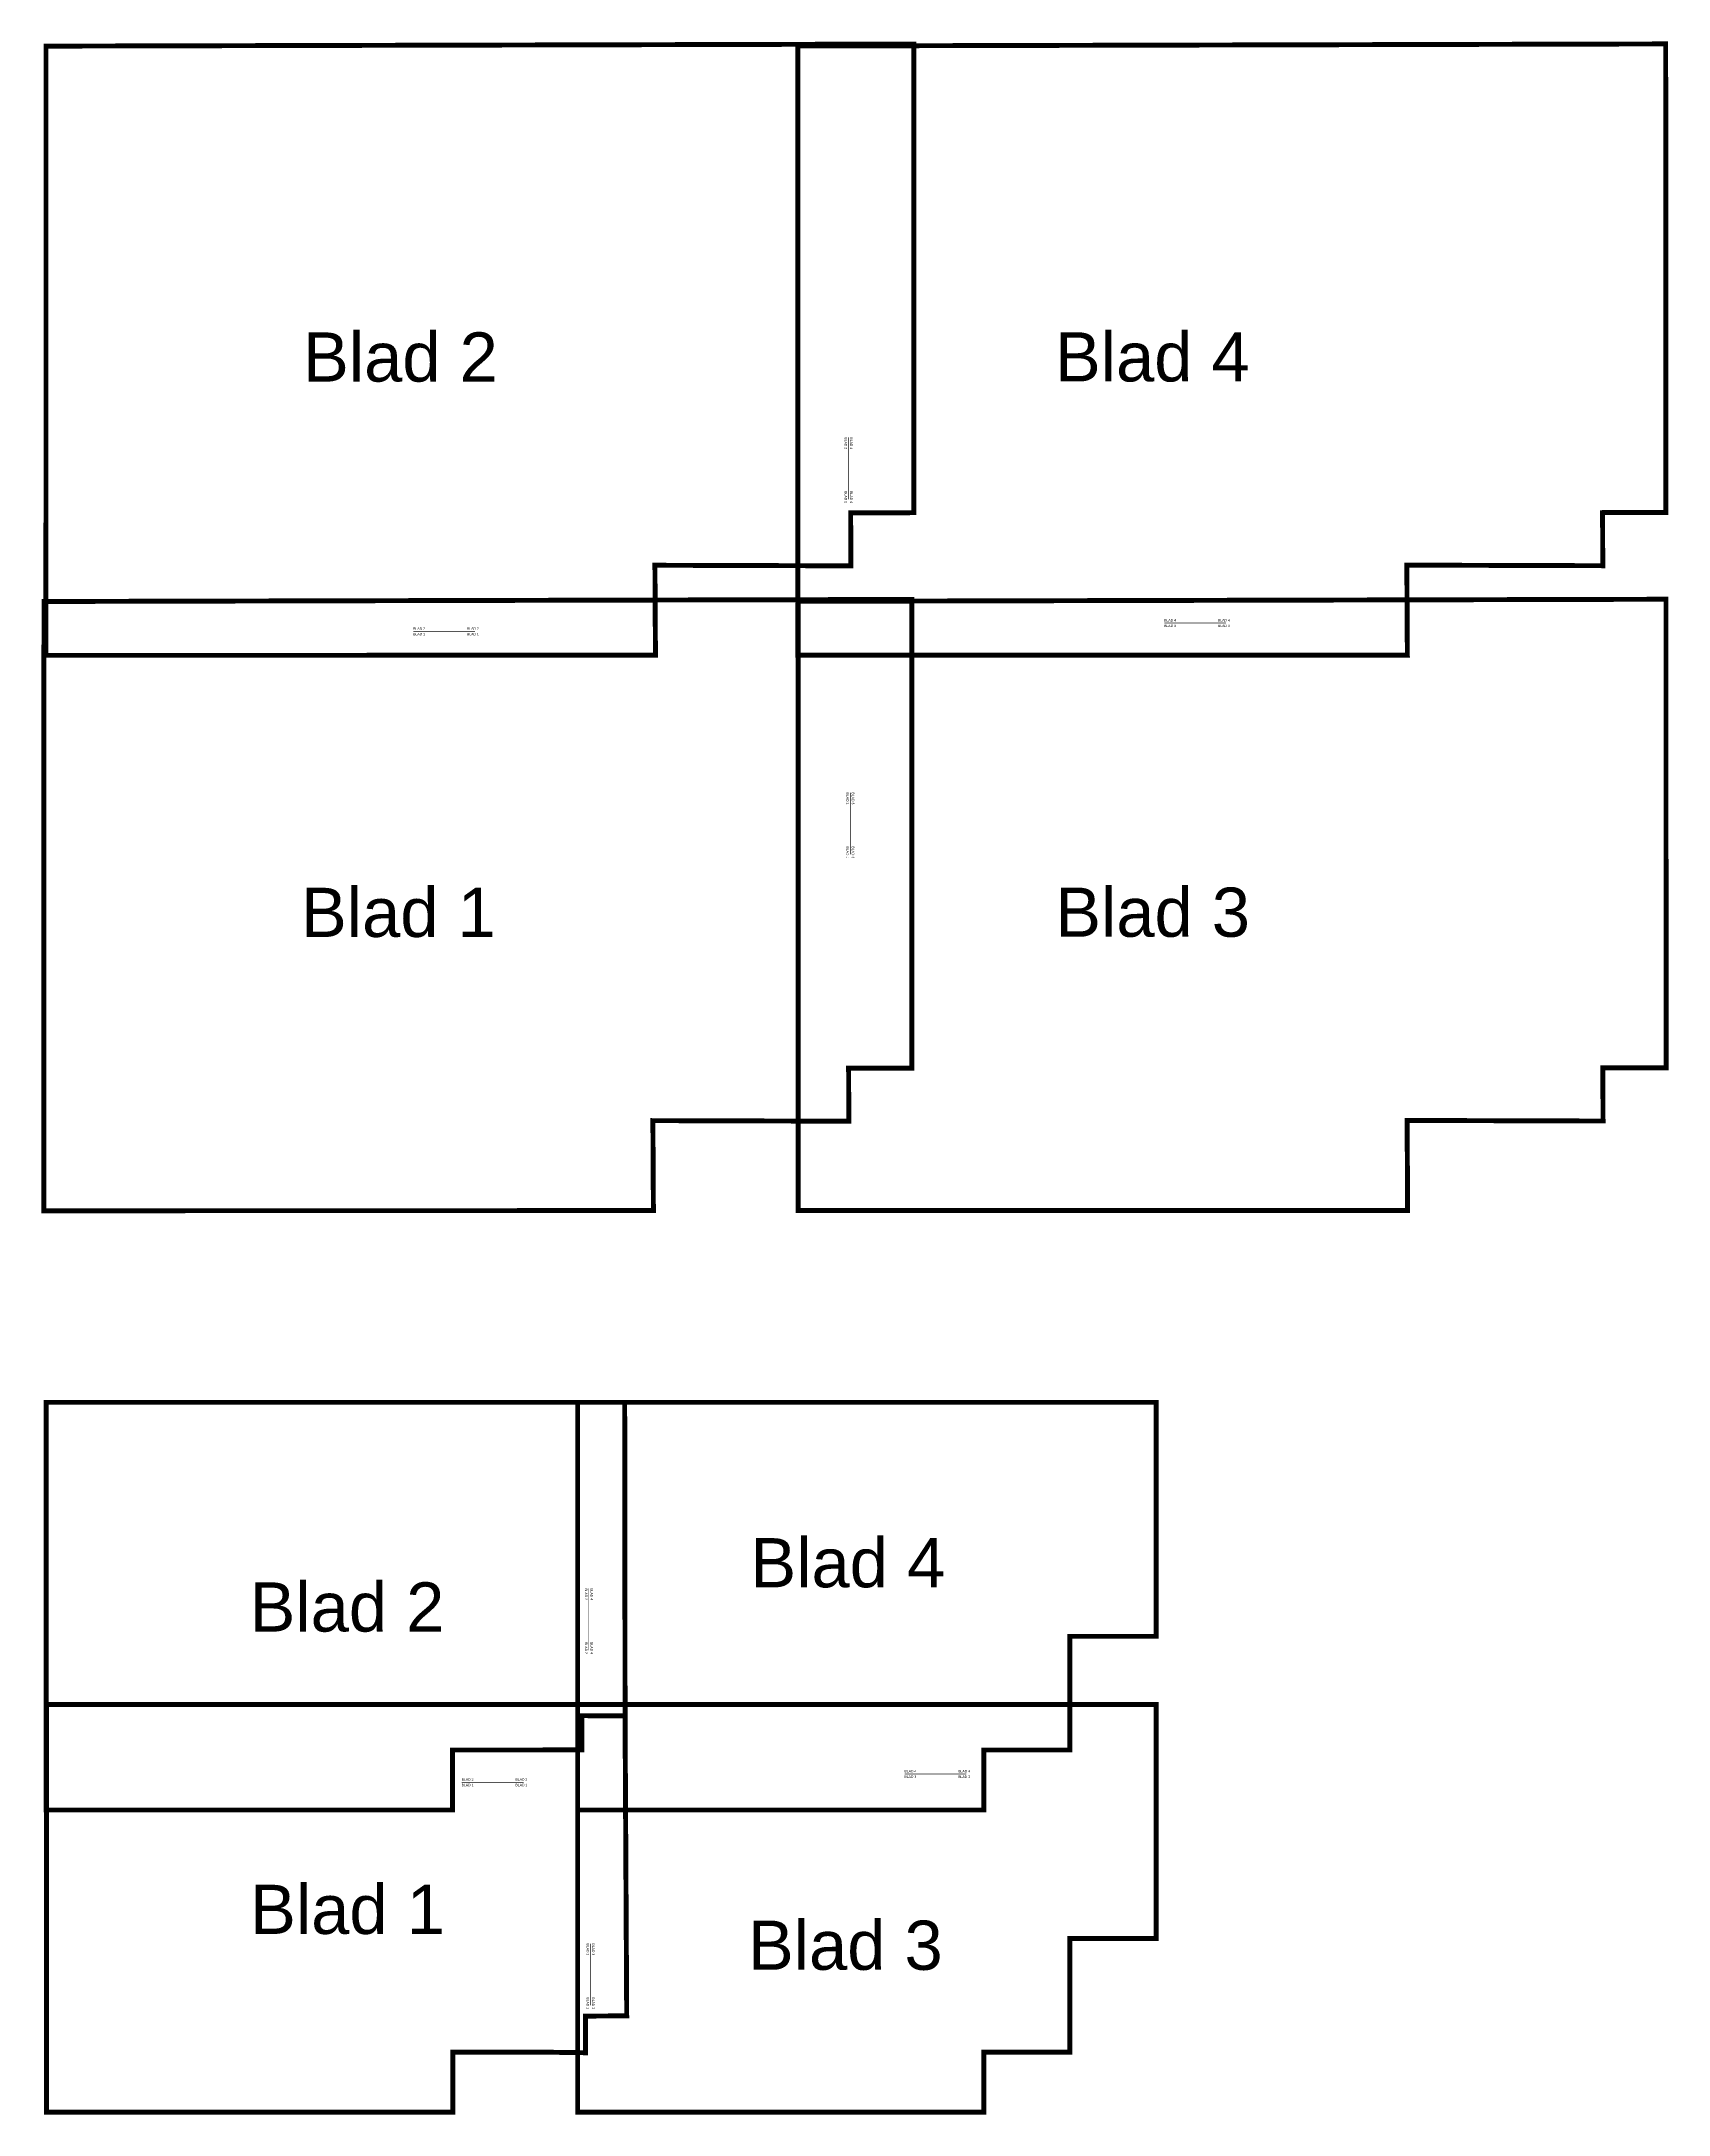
# Model space of a CAD drawing. Header units: metres. Extents: x 342 to 6270, y 11 to 2199.
# Drawn here: x 2061 to 3715, y 93 to 2199 of the extents above; entities that cross this region are included whole.
import ezdxf

# ---------------------------------------------------------------- set-up
doc = ezdxf.new("R2010")
doc.units = ezdxf.units.M
for name, color, linetype, lineweight in [('01-Blad 1', 1, 'Continuous', 0), ('01-Blad 2', 1, 'Continuous', 0), ('01-Blad 3', 1, 'Continuous', 0), ('01-Blad 4', 1, 'Continuous', 0), ('01-Bladverdeling', 6, 'Continuous', 0), ('01-Overgangsbladen', 250, 'Continuous', 0), ('01-Overgangsteksten', 250, 'Continuous', 0)]:
    doc.layers.add(name, color=color, linetype=linetype, lineweight=lineweight)
doc.styles.add('TM-0.5', font='', dxfattribs={"height": 0.5})
doc.styles.get('TM-0.5').set_extended_font_data('Arial Nova Light')

msp = doc.modelspace()

# ---------------------------------------------------------------- linework, layer by layer
at = {"layer": '01-Blad 3', "const_width": 5}
msp.add_lwpolyline([(2605.97422, 509.76519), (2605.97422, 95.53187), (3019.01738, 95.53187), (3019.01738, 156.48812), (3106.44987, 156.48812), (3106.44987, 271.93178), (3194.08528, 271.93178), (3194.08528, 509.76519), (2605.97422, 509.76519)], dxfattribs=at)
at = {"layer": '01-Blad 4', "const_width": 5}
msp.add_lwpolyline([(2605.97422, 816.71491), (2605.97422, 402.48159), (3019.01738, 402.48159), (3019.01738, 463.43784), (3106.44987, 463.43784), (3106.44987, 578.8815), (3194.08528, 578.8815), (3194.08528, 816.71491), (2605.97422, 816.71491)], dxfattribs=at)
at = {"layer": '01-Bladverdeling', "color": 6}
for points in [[(2881.54206, 1734.40791), (2881.54206, 1796.90791)], [(3264.96953, 1608.61573), (3202.46953, 1608.61573)], [(2501.54051, 1600.17697), (2439.04051, 1600.17697)], [(2883.25758, 1373.5152), (2883.25758, 1436.0152)], [(2617.52191, 565.02111), (2617.52191, 627.52111)], [(2550.83636, 430.79017), (2488.33636, 430.79017)], [(3000.94938, 439.22893), (2938.44938, 439.22893)], [(2619.23742, 204.1284), (2619.23742, 266.6284)]]:
    msp.add_lwpolyline(points, dxfattribs=at)
at = {"layer": '01-Overgangsbladen', "color": 7, "const_width": 5}
for points in [[(2065.53285, 2194.67536), (2065.46739, 1575.64303), (2685.09632, 1575.79056), (2685.09632, 1575.79056), (2684.56112, 1667.20098), (2883.75262, 1666.6106), (2883.533, 1720.48625), (2947.84998, 1720.60665), (2947.71457, 2196.77653), (2065.53285, 2194.67536)], [(2829.9197, 2194.80758), (2829.85424, 1575.77525), (3449.48317, 1575.92279), (3449.48317, 1575.92279), (3448.94797, 1667.33321), (3648.13948, 1666.74283), (3647.91985, 1720.61847), (3712.23683, 1720.73888), (3712.10142, 2196.90876), (2829.9197, 2194.80758)], [(2063.45312, 1630.38316), (2063.38766, 1011.35084), (2683.01659, 1011.49837), (2683.01659, 1011.49837), (2682.4814, 1102.90879), (2881.6729, 1102.31841), (2881.45327, 1156.19405), (2945.77025, 1156.31446), (2945.63484, 1632.48434), (2063.45312, 1630.38316)], [(2830.19309, 1630.56572), (2830.12762, 1011.5334), (3449.75655, 1011.68093), (3449.75655, 1011.68093), (3449.22136, 1103.09135), (3648.41286, 1102.50097), (3648.19324, 1156.37661), (3712.51022, 1156.49702), (3712.3748, 1632.6669), (2830.19309, 1630.56572)], [(2605.97422, 816.71491), (2605.97422, 402.48159), (3019.01738, 402.48159), (3019.01738, 463.43784), (3106.44987, 463.43784), (3106.44987, 578.8815), (3194.08528, 578.8815), (3194.08528, 816.71491), (2605.97422, 816.71491)], [(2605.97422, 509.76519), (2605.97422, 95.53187), (3019.01738, 95.53187), (3019.01738, 156.48812), (3106.44987, 156.48812), (3106.44987, 271.93178), (3194.08528, 271.93178), (3194.08528, 509.76519), (2605.97422, 509.76519)]]:
    msp.add_lwpolyline(points, dxfattribs=at)

# ---------------------------------------------------------------- texts
at = {"layer": '01-Overgangsteksten', "color": 7, "insert": (2272.9872, 326.52601), "char_height": 50, "attachment_point": 1, "style": 'TM-0.5', "bg_fill": 3, "box_fill_scale": 1.5, "bg_fill_color": 256, "bg_fill_transparency": 0}
msp.add_mtext_dynamic_manual_height_columns('Blad 1', width=189.0635906, gutter_width=2.5, heights=[66.73824], dxfattribs=at)

# ---------------------------------------------------------------- next in the draw order: texts
at = {"layer": '01-Bladverdeling', "color": 6, "char_height": 2.5, "attachment_point": 1, "style": 'TM-0.5', "bg_fill": 3, "box_fill_scale": 1.5, "bg_fill_color": 256, "bg_fill_transparency": 0}
for s, insert in [('BLAD 4                                            BLAD 4', (2938.18969, 443.15482)), ('BLAD 2                                            BLAD 2', (2488.07667, 434.71605))]:
    msp.add_mtext_dynamic_manual_height_columns(s, width=63.5481751, gutter_width=1.25, heights=[2.35535], dxfattribs=dict(at, insert=insert))
at = {"layer": '01-Overgangsteksten', "color": 7, "char_height": 50, "attachment_point": 1, "style": 'TM-0.5', "bg_fill": 3, "box_fill_scale": 1.5, "bg_fill_color": 256, "bg_fill_transparency": 0}
for s, insert in [('Blad 2', (2326.81689, 1903.82103)), ('Blad 4', (3091.20374, 1903.95325)), ('Blad 1', (2324.73716, 1339.52884)), ('Blad 3', (3091.47712, 1339.7114)), ('Blad 4', (2781.60718, 678.72224)), ('Blad 3', (2779.08967, 290.07689))]:
    msp.add_mtext_dynamic_manual_height_columns(s, width=189.0635906, gutter_width=2.5, heights=[66.73824], dxfattribs=dict(at, insert=insert))

# ---------------------------------------------------------------- next in the draw order: linework, layer by layer
at = {"layer": '01-Blad 1', "const_width": 5}
msp.add_lwpolyline([(2063.45312, 1630.38316), (2063.38766, 1011.35084), (2683.01659, 1011.49837), (2683.01659, 1011.49837), (2682.4814, 1102.90879), (2881.6729, 1102.31841), (2881.45302, 1156.25565), (2945.77025, 1156.31446), (2945.63484, 1632.48434), (2063.45312, 1630.38316)], dxfattribs=at)
at = {"layer": '01-Blad 2', "const_width": 5}
msp.add_lwpolyline([(2065.53285, 2194.67536), (2065.46739, 1575.64303), (2685.09632, 1575.79056), (2685.09632, 1575.79056), (2684.56112, 1667.20098), (2883.75262, 1666.6106), (2883.53275, 1720.54784), (2947.84998, 1720.60665), (2947.71457, 2196.77653), (2065.53285, 2194.67536)], dxfattribs=at)
at = {"layer": '01-Blad 3', "const_width": 5}
msp.add_lwpolyline([(2830.19309, 1630.56572), (2830.12762, 1011.5334), (3449.75655, 1011.68093), (3449.75655, 1011.68093), (3449.22136, 1103.09135), (3648.41286, 1102.50097), (3648.19298, 1156.4382), (3712.51022, 1156.49702), (3712.3748, 1632.6669), (2830.19309, 1630.56572)], dxfattribs=at)
at = {"layer": '01-Blad 4', "const_width": 5}
msp.add_lwpolyline([(2829.9197, 2194.80758), (2829.85424, 1575.77525), (3449.48317, 1575.92279), (3449.48317, 1575.92279), (3448.94797, 1667.33321), (3648.13948, 1666.74283), (3647.9196, 1720.68006), (3712.23683, 1720.73888), (3712.10142, 2196.90876), (2829.9197, 2194.80758)], dxfattribs=at)
at = {"layer": '01-Overgangsbladen', "color": 7, "const_width": 5}
for points in [[(2065.53285, 2194.67536), (2065.46739, 1575.64303), (2685.09632, 1575.79056), (2685.09632, 1575.79056), (2684.56112, 1667.20098), (2883.75262, 1666.6106), (2883.533, 1720.48625), (2947.84998, 1720.60665), (2947.71457, 2196.77653), (2065.53285, 2194.67536)], [(2829.9197, 2194.80758), (2829.85424, 1575.77525), (3449.48317, 1575.92279), (3449.48317, 1575.92279), (3448.94797, 1667.33321), (3648.13948, 1666.74283), (3647.91985, 1720.61847), (3712.23683, 1720.73888), (3712.10142, 2196.90876), (2829.9197, 2194.80758)], [(2063.45312, 1630.38316), (2063.38766, 1011.35084), (2683.01659, 1011.49837), (2683.01659, 1011.49837), (2682.4814, 1102.90879), (2881.6729, 1102.31841), (2881.45327, 1156.19405), (2945.77025, 1156.31446), (2945.63484, 1632.48434), (2063.45312, 1630.38316)], [(2830.19309, 1630.56572), (2830.12762, 1011.5334), (3449.75655, 1011.68093), (3449.75655, 1011.68093), (3449.22136, 1103.09135), (3648.41286, 1102.50097), (3648.19324, 1156.37661), (3712.51022, 1156.49702), (3712.3748, 1632.6669), (2830.19309, 1630.56572)]]:
    msp.add_lwpolyline(points, dxfattribs=at)

# ---------------------------------------------------------------- next in the draw order: texts
at = {"layer": '01-Bladverdeling', "color": 6, "char_height": 2.5, "attachment_point": 1, "style": 'TM-0.5', "bg_fill": 3, "box_fill_scale": 1.5, "bg_fill_color": 256, "bg_fill_transparency": 0}
for s, insert in [('BLAD 1                                            BLAD 1', (2488.07667, 429.1253)), ('BLAD 3                                            BLAD 3', (2938.18969, 437.56407))]:
    msp.add_mtext_dynamic_manual_height_columns(s, width=64.1340628, gutter_width=1.25, heights=[2.5], dxfattribs=dict(at, insert=insert))

# ---------------------------------------------------------------- next in the draw order: linework, layer by layer
at = {"layer": '01-Blad 1', "const_width": 5}
msp.add_lwpolyline([(2066.01401, 509.76519), (2066.01401, 95.53187), (2479.05717, 95.53187), (2479.05717, 156.48812), (2566.48966, 156.48812), (2613.94386, 155.82272), (2613.87412, 193.06751), (2655.87141, 193.24139), (2654.12507, 509.76519), (2066.01401, 509.76519)], dxfattribs=at)
at = {"layer": '01-Blad 2', "const_width": 5}
msp.add_lwpolyline([(2065.70592, 816.71491), (2065.70592, 402.48159), (2478.74908, 402.48159), (2478.74908, 463.43784), (2566.18157, 463.43784), (2610.42231, 463.48393), (2610.18555, 498.29803), (2654.21146, 498.10972), (2653.81699, 816.71491), (2065.70592, 816.71491)], dxfattribs=at)
at = {"layer": '01-Overgangsbladen', "color": 7, "const_width": 5}
for points in [[(2065.70592, 816.71491), (2065.70592, 402.48159), (2478.74908, 402.48159), (2478.74908, 463.43784), (2566.18157, 463.43784), (2610.42058, 463.7387), (2610.18555, 498.29803), (2654.21116, 498.35254), (2653.81699, 816.71491), (2065.70592, 816.71491)], [(2066.01401, 509.76519), (2066.01401, 95.53187), (2479.05717, 95.53187), (2479.05717, 156.48812), (2566.48966, 156.48812), (2613.94386, 155.82272), (2613.87412, 193.06751), (2655.87109, 193.29922), (2654.12507, 509.76519), (2066.01401, 509.76519)]]:
    msp.add_lwpolyline(points, dxfattribs=at)

# ---------------------------------------------------------------- next in the draw order: texts
at = {"layer": '01-Bladverdeling', "color": 6, "char_height": 2.5, "attachment_point": 1, "rotation": 270, "style": 'TM-0.5', "bg_fill": 3, "box_fill_scale": 1.5, "bg_fill_color": 256, "bg_fill_transparency": 0}
for s, insert in [('BLAD 4                                            BLAD 4', (2885.46795, 1797.16759)), ('BLAD 3                                            BLAD 3', (2887.18346, 1436.27488))]:
    msp.add_mtext_dynamic_manual_height_columns(s, width=63.5481751, gutter_width=1.25, heights=[2.35535], dxfattribs=dict(at, insert=insert))
at = {"layer": '01-Bladverdeling', "color": 6, "char_height": 2.5, "attachment_point": 1, "style": 'TM-0.5', "bg_fill": 3, "box_fill_scale": 1.5, "bg_fill_color": 256, "bg_fill_transparency": 0}
for s, insert in [('BLAD 2                                            BLAD 2', (2438.78082, 1604.10285)), ('BLAD 4                                            BLAD 4', (3202.20985, 1612.54162))]:
    msp.add_mtext_dynamic_manual_height_columns(s, width=63.5481751, gutter_width=1.25, heights=[2.35535], dxfattribs=dict(at, insert=insert))

# ---------------------------------------------------------------- next in the draw order: texts
at = {"layer": '01-Bladverdeling', "color": 6, "char_height": 2.5, "attachment_point": 1, "rotation": 270, "style": 'TM-0.5', "bg_fill": 3, "box_fill_scale": 1.5, "bg_fill_color": 256, "bg_fill_transparency": 0}
for s, width, heights, insert in [('BLAD 2                                            BLAD 2', 64.1340628, [2.5], (2879.8772, 1797.16759)), ('BLAD 1                                            BLAD 1', 64.1340628, [2.5], (2881.59271, 1436.27488)), ('BLAD 4                                            BLAD 4', 63.5481751, [2.35535], (2621.44779, 627.78079)), ('BLAD 3                                            BLAD 3', 63.5481751, [2.35535], (2623.16331, 266.88808))]:
    msp.add_mtext_dynamic_manual_height_columns(s, width=width, gutter_width=1.25, heights=heights, dxfattribs=dict(at, insert=insert))
at = {"layer": '01-Bladverdeling', "color": 6, "char_height": 2.5, "attachment_point": 1, "style": 'TM-0.5', "bg_fill": 3, "box_fill_scale": 1.5, "bg_fill_color": 256, "bg_fill_transparency": 0}
for s, insert in [('BLAD 3                                            BLAD 3', (3202.20985, 1606.95086)), ('BLAD 1                                            BLAD 1', (2438.78082, 1598.5121))]:
    msp.add_mtext_dynamic_manual_height_columns(s, width=64.1340628, gutter_width=1.25, heights=[2.5], dxfattribs=dict(at, insert=insert))
at = {"layer": '01-Overgangsteksten', "color": 7, "insert": (2272.44358, 633.75872), "char_height": 50, "attachment_point": 1, "style": 'TM-0.5', "bg_fill": 3, "box_fill_scale": 1.5, "bg_fill_color": 256, "bg_fill_transparency": 0}
msp.add_mtext_dynamic_manual_height_columns('Blad 2', width=189.0635906, gutter_width=2.5, heights=[66.73824], dxfattribs=at)

# ---------------------------------------------------------------- next in the draw order: texts
at = {"layer": '01-Bladverdeling', "color": 6, "char_height": 2.5, "attachment_point": 1, "rotation": 270, "style": 'TM-0.5', "bg_fill": 3, "box_fill_scale": 1.5, "bg_fill_color": 256, "bg_fill_transparency": 0}
for s, insert in [('BLAD 2                                            BLAD 2', (2615.85704, 627.78079)), ('BLAD 1                                            BLAD 1', (2617.57256, 266.88808))]:
    msp.add_mtext_dynamic_manual_height_columns(s, width=64.1340628, gutter_width=1.25, heights=[2.5], dxfattribs=dict(at, insert=insert))

doc.saveas('drawing.dxf')
